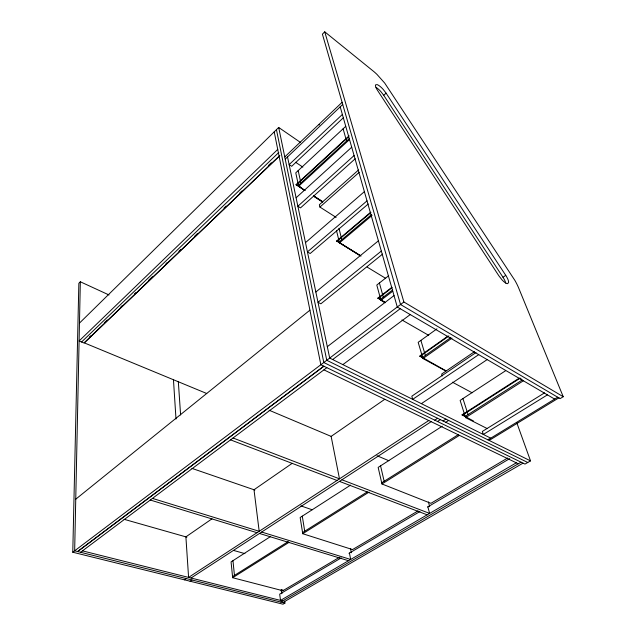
<?xml version="1.0" encoding="UTF-8"?>
<svg xmlns="http://www.w3.org/2000/svg" width="636" height="636" viewBox="0 0 636 636"><rect width="100%" height="100%" fill="white"/><g stroke="black" fill="none" stroke-linecap="round" stroke-linejoin="round"><path stroke-width="0.95" d="M109.018 294.969L80.343 281.78L74.658 550.808L284.936 603.095L284.666 601.131M284.936 603.095L283.028 604.2L72.774 552.231L78.856 283.306L80.343 281.78M324.734 31.8L322.412 34.177L400.545 304.525L560.101 398.629L563.226 396.721L518.817 288.354A33.104 9.985 53.1 0 0 514.993 280.563L384.677 83.046L377.029 74.468A21.417 5.875 49.2 0 0 373.181 71.041L324.734 31.8L403.884 301.997L563.226 396.721M79.468 323.104L278.687 127.462L300.462 142.424M277.733 149.412L79.095 340.976L84.016 343.003L279.848 155.486M81.559 341.993L278.807 152.449M89.318 337.183L90.749 335.816M104.36 322.77L107.23 320.019M120.84 306.973L122.271 305.606M134.458 293.935L135.889 292.56M148.784 280.198L152.37 276.763M165.98 263.725L167.411 262.35M178.875 251.363L181.029 249.304M194.64 236.258L197.502 233.515M224.015 208.107L226.162 206.048M239.78 193.002L241.926 190.943M268.432 165.535L271.302 162.792M279.355 156.106L84.286 342.868L206.732 393.501M284.769 156.901L342.104 102.301M285.222 159.103L342.725 104.463M342.375 114.456L289.142 164.621L291.693 166.298L343.456 117.676M345.714 126.365L295.772 172.841L298.65 186.205L305.288 190.49M505.739 283.068A10.017 3.037 53.2 0 0 503.004 277.296L383.747 95.328L386.1 93.15L383.206 89.414A9.198 2.544 49.3 0 0 377.156 84.612L375.606 84.827A9.492 2.623 49.3 0 0 377.482 90.312L498.799 275.714L501.955 279.792A9.723 2.918 53.2 0 0 507.639 283.664L508.633 282.44A10.033 3.013 53.1 0 0 505.739 275.324L386.1 93.15M304.453 190.371L296.082 184.631L349.124 135.81M296.169 185.036L348.512 136.875M349.212 138.64L298.443 185.259L300.105 186.324M298.65 186.205L349.482 139.578M296.098 197.796L351.708 147.21M354.093 155.558L297.871 206.231L300.51 207.885L355.246 158.73M358.553 169.963L319.367 204.713L319.916 207.066L336.126 217.401M319.916 207.066L359.221 172.3M305.495 242.626L364.38 191.643M367.012 200.865L307.442 251.904L310.185 253.518L368.22 203.981M359.936 255.608L336.706 240.957L370.748 212.185M336.818 241.394L370.875 212.615M339.25 241.823L371.726 214.451M361.017 256.07L339.497 242.841L372.02 215.461M315.846 292.011L378.404 240.829M381.33 251.069L317.992 302.259L320.854 303.817L382.602 254.098M75.748 499.196L309.923 310.161M388.675 275.722L376.798 285.039L380.932 300.279L385.178 302.752M384.82 302.498L377.911 298.085L391.895 287.265M378.03 298.546L392.022 287.726M392.722 289.881L380.638 299.198L382.339 300.184M380.932 300.279L392.738 291.185M327.309 346.684L394.018 295.565M72.774 552.231L403.884 301.997M332.668 359.547L400.203 308.714M80.589 552.287L326.848 367.664M342.86 364.619L410.244 314.582M503.004 277.296L505.739 275.324M436.94 328.86L418.17 342.319L422.956 358.537L445.772 371.003M447.975 336.054L419.696 356.025L445.995 370.82L445.844 370.335M419.84 356.518L448.944 335.975M422.622 357.384L450.837 337.533M422.956 358.537L452.021 338.121M211.979 518.825L185.895 536.871L188.59 577.409L428.775 420.523M292.194 463.334L254.003 489.752L259.194 531.291L152.457 498.401M384.796 399.281L331.141 436.391L339.489 478.836L233.038 437.989M474.448 351.7L441.662 374.04L442.251 375.932M475.974 352.567L411.826 396.188L412.692 399.344L478.701 354.65M421.366 403.653L487.168 359.602M184.408 579.825L186.316 578.569M505.652 370.693L460.13 400.418L465.592 417.637L487.295 428.624M191.054 578.021L431.16 421.676M434.738 420.165L437.608 418.297M190.077 581.225L191.993 579.984M437.473 421.493L440.335 419.633M443.046 420.968L445.923 419.108M445.749 422.288L448.618 420.444M270.316 536.681L231.075 561.89L232.657 577.719L282.821 590.741L339.545 557.247M350.579 485.117L300.16 517.505L302.744 533.723L352.535 549.576L418.035 510.907M442.251 426.215L378.15 467.404L381.974 483.98L430.898 503.315L507.623 458.007M473.518 421.032L462.078 414.799L519.286 378.094M462.245 415.324L520.32 378.094M465.202 416.421L522.236 379.986M465.592 417.637L523.531 380.686M232.545 576.598L288.291 541.546M302.561 532.571L367.314 491.859M381.703 482.803L458.159 434.73M232.657 577.719L288.927 542.397M302.744 533.723L369.111 492.057M381.974 483.98L459.367 435.398M544.543 392.865L482.334 431.447L483.32 434.46L547.429 394.869M487.971 439.866L557.692 397.214M559.028 397.762L490.125 439.85L488.718 439.15M341.254 557.883L279.681 594.159L280.524 600.4L516.329 462.817M348.949 553.344L419.927 511.535M427.623 506.995L509.722 458.635M280.722 602.046L521.067 462.173M282.837 602.57L523.038 463.127M516.83 422.853L530.527 460.877L524.994 464.081L320.854 364.746L274.219 131.859M319.065 124.958L319.55 124.736M82.481 550.863L282.638 600.933M124.06 519.302L186.881 537.15M233.515 550.402L244.94 553.646M150.287 500.031L257.016 532.706M259.488 533.461L348.528 560.721M261.658 532.046L350.675 559.473L349.442 553.058M191.945 468.39L254.861 490.046M300.876 505.882L312.149 509.762M230.534 439.866L337.008 480.458M339.457 481.388L427.185 514.826M341.937 479.775L429.61 513.411L427.877 506.844M269.115 410.228L331.292 436.455M377.013 455.742L388.906 460.758M323.915 369.866L518.308 463.779M527.761 462.483L323.804 362.52L276.453 129.665M530.527 460.877L326.761 360.278L278.687 127.462M490.753 438.156L329.694 358.068L287.528 156.917M462.078 414.799L465.544 416.556M452.403 382.18L472.119 392.786M420.563 356.502L422.312 357.456M401.928 319.964L428.72 335.355M377.911 298.085L384.693 302.036M554.632 399.082L397.277 306.997L340.204 106.856M367.139 267.088L385.678 278.353M336.706 240.957L340.014 242.992M341.667 244.009L348.266 248.072M349.919 249.081L356.526 253.144M358.179 254.161L360.652 255.688M313.596 195.84L322.73 201.731M296.082 184.631L302.712 188.9M314.303 196.373L322.587 201.707M313.572 196.238L322.683 202.113M295.589 162.275L302.847 167.101M383.747 95.328L380.861 91.608A9.182 2.568 49.3 0 0 376.091 87.434M520.932 378.587L521.607 380.384M462.944 398.581L468.064 414.585M420.881 340.379L425.373 355.452M343.114 128.79L346.564 141.065M379.406 282.988L383.293 297.155M428.41 501.923L429.674 506.693M338.98 228.3L341.802 239.677M336.468 230.447L339.497 242.841M380.559 465.854L384.152 481.269M298.181 170.599L300.892 183.009M350.579 548.852L351.334 552.748M302.283 516.138L304.716 531.219M282.678 589.659L282.821 590.741M281.39 589.564L281.923 593.452M281.128 589.811L281.661 593.722M232.959 560.682L234.461 575.389M178.303 381.377L180.616 414.966M173.437 379.398L175.997 419.037M323.843 366.201L77.616 551.539L323.875 366.217"/></g></svg>
